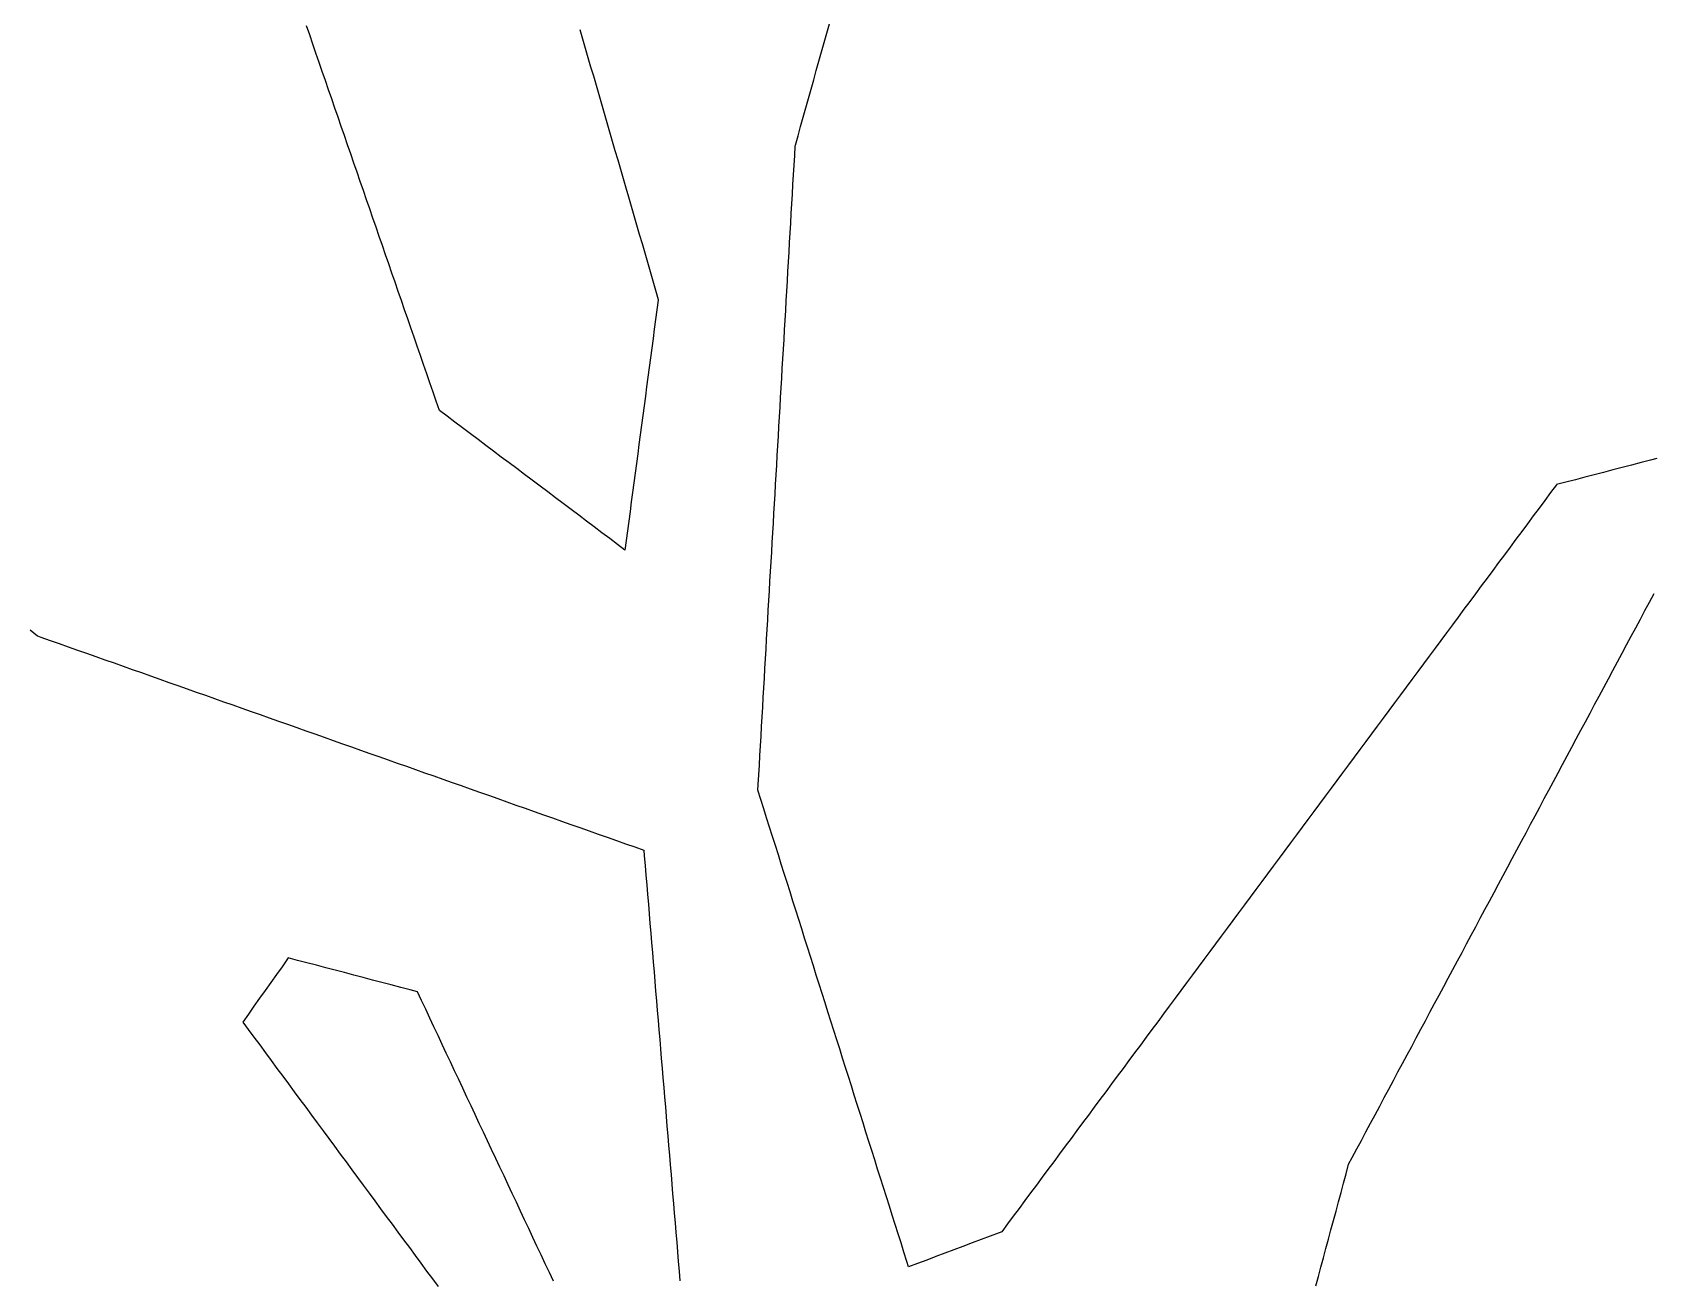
# Model space of a CAD drawing. Header units: millimetres. Extents: x 230 to 3347, y 514 to 5196.
# Drawn here: x 1522.8 to 1689.9, y 4788.5 to 4917.3 of the extents above; entities that cross this region are included whole.
import ezdxf

# ---------------------------------------------------------------- set-up
doc = ezdxf.new("R2010")
doc.units = ezdxf.units.MM
doc.layers.add('ALL_ISLANDS', color=7, linetype='Continuous')
doc.layers.add('OUTLINE_ISLAND_01', color=7, linetype='Continuous')

msp = doc.modelspace()

# ---------------------------------------------------------------- linework, layer by layer
at = {"layer": 'ALL_ISLANDS'}
for points in [[(1579.2922, 4917.6099), (1579.5712, 4916.6496), (1579.8503, 4915.6893), (1580.1293, 4914.729), (1580.4083, 4913.7687), (1580.6873, 4912.8084), (1580.9663, 4911.8482), (1581.2454, 4910.8879), (1581.5244, 4909.9276), (1581.8034, 4908.9673), (1582.0824, 4908.007), (1582.3615, 4907.0467), (1582.6405, 4906.0865), (1582.9195, 4905.1262), (1583.1985, 4904.1659), (1583.4776, 4903.2056), (1583.7566, 4902.2453), (1584.0356, 4901.285), (1584.3146, 4900.3247), (1584.5937, 4899.3645), (1584.8727, 4898.4042), (1585.1517, 4897.4439), (1585.4307, 4896.4836), (1585.7097, 4895.5233), (1585.9888, 4894.563), (1586.2678, 4893.6028), (1586.5468, 4892.6425), (1586.8258, 4891.6822), (1587.1049, 4890.7219), (1587.3839, 4889.7616), (1587.3719, 4889.6713), (1587.2402, 4888.68), (1587.1084, 4887.6887), (1586.9767, 4886.6974), (1586.845, 4885.7061), (1586.7133, 4884.7148), (1586.5815, 4883.7236), (1586.4498, 4882.7323), (1586.3181, 4881.741), (1586.1864, 4880.7497), (1586.0546, 4879.7584), (1585.9229, 4878.7671), (1585.7912, 4877.7758), (1585.6595, 4876.7846), (1585.5277, 4875.7933), (1585.396, 4874.802), (1585.2643, 4873.8107), (1585.1326, 4872.8194), (1585.0009, 4871.8281), (1584.8691, 4870.8368), (1584.7374, 4869.8455), (1584.6057, 4868.8543), (1584.474, 4867.863), (1584.3422, 4866.8717), (1584.2105, 4865.8804), (1584.0788, 4864.8891), (1583.9471, 4863.8978), (1583.1771, 4864.4771), (1582.378, 4865.0783), (1581.5788, 4865.6794), (1580.7797, 4866.2806), (1579.9806, 4866.8818), (1579.1815, 4867.483), (1578.3824, 4868.0842), (1577.5833, 4868.6853), (1576.7842, 4869.2865), (1575.985, 4869.8877), (1575.1859, 4870.4889), (1574.3868, 4871.0901), (1573.5877, 4871.6912), (1572.7886, 4872.2924), (1571.9895, 4872.8936), (1571.1904, 4873.4948), (1570.3912, 4874.0959), (1569.5921, 4874.6971), (1568.793, 4875.2983), (1567.9939, 4875.8995), (1567.1948, 4876.5007), (1566.3957, 4877.1018), (1565.5965, 4877.703), (1564.7974, 4878.3042), (1564.4723, 4879.2451), (1564.1457, 4880.1903), (1563.8191, 4881.1354), (1563.4925, 4882.0806), (1563.1659, 4883.0258), (1562.8393, 4883.9709), (1562.5127, 4884.9161), (1562.1861, 4885.8613), (1561.8595, 4886.8064), (1561.5329, 4887.7516), (1561.2063, 4888.6967), (1560.8797, 4889.6419), (1560.5531, 4890.5871), (1560.2265, 4891.5322), (1559.8999, 4892.4774), (1559.5733, 4893.4226), (1559.2467, 4894.3677), (1558.9201, 4895.3129), (1558.5935, 4896.258), (1558.2669, 4897.2032), (1557.9403, 4898.1484), (1557.6137, 4899.0935), (1557.2871, 4900.0387), (1556.9605, 4900.9839), (1556.6339, 4901.929), (1556.3073, 4902.8742), (1555.9807, 4903.8193), (1555.6541, 4904.7645), (1555.3275, 4905.7097), (1555.0009, 4906.6548), (1554.6743, 4907.6), (1554.3477, 4908.5452), (1554.0211, 4909.4903), (1553.6945, 4910.4355), (1553.3679, 4911.3806), (1553.0413, 4912.3258), (1552.7147, 4913.271), (1552.3881, 4914.2161), (1552.0615, 4915.1613), (1551.7349, 4916.1065), (1551.4083, 4917.0516), (1551.0817, 4917.9968)], [(1690.445, 4873.3343), (1689.7901, 4873.1644), (1688.8221, 4872.9134), (1687.8541, 4872.6623), (1686.8862, 4872.4112), (1685.9182, 4872.1601), (1684.9502, 4871.909), (1683.9823, 4871.6579), (1683.0143, 4871.4068), (1682.0463, 4871.1557), (1681.0784, 4870.9047), (1680.1104, 4870.6536), (1680.0871, 4870.6222), (1679.4908, 4869.8194), (1678.8944, 4869.0167), (1678.2981, 4868.214), (1677.7017, 4867.4112), (1677.1054, 4866.6085), (1676.5091, 4865.8058), (1675.9127, 4865.003), (1675.3164, 4864.2003), (1674.72, 4863.3976), (1674.1237, 4862.5949), (1673.5274, 4861.7921), (1672.931, 4860.9894), (1672.3347, 4860.1867), (1671.7384, 4859.3839), (1671.142, 4858.5812), (1670.5457, 4857.7785), (1669.9493, 4856.9757), (1669.353, 4856.173), (1668.7567, 4855.3703), (1668.1603, 4854.5675), (1667.564, 4853.7648), (1666.9676, 4852.9621), (1666.3713, 4852.1593), (1665.775, 4851.3566), (1665.1786, 4850.5539), (1664.5823, 4849.7511), (1663.9859, 4848.9484), (1663.3896, 4848.1457), (1662.7933, 4847.3429), (1662.1969, 4846.5402), (1661.6006, 4845.7375), (1661.0043, 4844.9347), (1660.4079, 4844.132), (1659.8116, 4843.3293), (1659.2152, 4842.5265), (1658.6189, 4841.7238), (1658.0226, 4840.9211), (1657.4262, 4840.1183), (1656.8299, 4839.3156), (1656.2335, 4838.5129), (1655.6372, 4837.7101), (1655.0409, 4836.9074), (1654.4445, 4836.1047), (1653.8482, 4835.3019), (1653.2518, 4834.4992), (1652.6555, 4833.6965), (1652.0592, 4832.8937), (1651.4628, 4832.091), (1650.8665, 4831.2883), (1650.2701, 4830.4855), (1649.6738, 4829.6828), (1649.0775, 4828.8801), (1648.4811, 4828.0773), (1647.8848, 4827.2746), (1647.2885, 4826.4719), (1646.6921, 4825.6691), (1646.0958, 4824.8664), (1645.4994, 4824.0637), (1644.9031, 4823.2609), (1644.3068, 4822.4582), (1643.7104, 4821.6555), (1643.1141, 4820.8528), (1642.5177, 4820.05), (1641.9214, 4819.2473), (1641.3251, 4818.4446), (1640.7287, 4817.6418), (1640.1324, 4816.8391), (1639.536, 4816.0364), (1638.9397, 4815.2336), (1638.3434, 4814.4309), (1637.747, 4813.6282), (1637.1507, 4812.8254), (1636.5544, 4812.0227), (1635.958, 4811.22), (1635.3617, 4810.4172), (1634.7653, 4809.6145), (1634.169, 4808.8118), (1633.5727, 4808.009), (1632.9763, 4807.2063), (1632.38, 4806.4036), (1631.7836, 4805.6008), (1631.1873, 4804.7981), (1630.591, 4803.9954), (1629.9946, 4803.1926), (1629.3983, 4802.3899), (1628.8019, 4801.5872), (1628.2056, 4800.7844), (1627.6093, 4799.9817), (1627.0129, 4799.179), (1626.4166, 4798.3762), (1625.8202, 4797.5735), (1625.2239, 4796.7708), (1624.6276, 4795.968), (1624.0312, 4795.1653), (1623.4349, 4794.3626), (1622.8386, 4793.5598), (1622.5801, 4793.4624), (1621.6444, 4793.1096), (1620.7087, 4792.7569), (1619.773, 4792.4041), (1618.8373, 4792.0513), (1617.9016, 4791.6986), (1616.9659, 4791.3458), (1616.0301, 4790.993), (1615.0944, 4790.6403), (1614.1587, 4790.2875), (1613.223, 4789.9347), (1613.0472, 4790.4906), (1612.7457, 4791.444), (1612.4442, 4792.3975), (1612.1427, 4793.351), (1611.8412, 4794.3044), (1611.5397, 4795.2579), (1611.2382, 4796.2113), (1610.9367, 4797.1648), (1610.6352, 4798.1183), (1610.3337, 4799.0717), (1610.0322, 4800.0252), (1609.7307, 4800.9787), (1609.4292, 4801.9321), (1609.1277, 4802.8856), (1608.8262, 4803.8391), (1608.5247, 4804.7925), (1608.2232, 4805.746), (1607.9217, 4806.6995), (1607.6202, 4807.6529), (1607.3187, 4808.6064), (1607.0172, 4809.5599), (1606.7157, 4810.5133), (1606.4142, 4811.4668), (1606.1127, 4812.4203), (1605.8112, 4813.3737), (1605.5097, 4814.3272), (1605.2082, 4815.2807), (1604.9067, 4816.2341), (1604.6052, 4817.1876), (1604.3037, 4818.1411), (1604.0022, 4819.0945), (1603.7007, 4820.048), (1603.3992, 4821.0014), (1603.0976, 4821.9549), (1602.7961, 4822.9084), (1602.4946, 4823.8618), (1602.1931, 4824.8153), (1601.8916, 4825.7688), (1601.5901, 4826.7222), (1601.2886, 4827.6757), (1600.9871, 4828.6292), (1600.6856, 4829.5826), (1600.3841, 4830.5361), (1600.0826, 4831.4896), (1599.7811, 4832.443), (1599.4796, 4833.3965), (1599.1781, 4834.35), (1598.8766, 4835.3034), (1598.5751, 4836.2569), (1598.2736, 4837.2104), (1597.9721, 4838.1638), (1597.6706, 4839.1173), (1597.7049, 4839.7084), (1597.7627, 4840.7067), (1597.8206, 4841.705), (1597.8785, 4842.7033), (1597.9364, 4843.7017), (1597.9943, 4844.7), (1598.0522, 4845.6983), (1598.11, 4846.6966), (1598.1679, 4847.695), (1598.2258, 4848.6933), (1598.2837, 4849.6916), (1598.3416, 4850.6899), (1598.3994, 4851.6883), (1598.4573, 4852.6866), (1598.5152, 4853.6849), (1598.5731, 4854.6832), (1598.631, 4855.6815), (1598.6888, 4856.6799), (1598.7467, 4857.6782), (1598.8046, 4858.6765), (1598.8625, 4859.6748), (1598.9204, 4860.6732), (1598.9783, 4861.6715), (1599.0361, 4862.6698), (1599.094, 4863.6681), (1599.1519, 4864.6665), (1599.2098, 4865.6648), (1599.2677, 4866.6631), (1599.3255, 4867.6614), (1599.3834, 4868.6598), (1599.4413, 4869.6581), (1599.4992, 4870.6564), (1599.5571, 4871.6547), (1599.6149, 4872.653), (1599.6728, 4873.6514), (1599.7307, 4874.6497), (1599.7886, 4875.648), (1599.8465, 4876.6463), (1599.9044, 4877.6447), (1599.9622, 4878.643), (1600.0201, 4879.6413), (1600.078, 4880.6396), (1600.1359, 4881.638), (1600.1938, 4882.6363), (1600.2516, 4883.6346), (1600.3095, 4884.6329), (1600.3674, 4885.6313), (1600.4253, 4886.6296), (1600.4832, 4887.6279), (1600.541, 4888.6262), (1600.5989, 4889.6245), (1600.6568, 4890.6229), (1600.7147, 4891.6212), (1600.7726, 4892.6195), (1600.8305, 4893.6178), (1600.8883, 4894.6162), (1600.9462, 4895.6145), (1601.0041, 4896.6128), (1601.062, 4897.6111), (1601.1199, 4898.6095), (1601.1777, 4899.6078), (1601.2356, 4900.6061), (1601.2935, 4901.6044), (1601.3514, 4902.6028), (1601.4093, 4903.6011), (1601.4672, 4904.5994), (1601.525, 4905.5977), (1601.5441, 4905.6657), (1601.8136, 4906.6287), (1602.0831, 4907.5917), (1602.3526, 4908.5547), (1602.6221, 4909.5177), (1602.8917, 4910.4807), (1603.1612, 4911.4437), (1603.4307, 4912.4067), (1603.7002, 4913.3697), (1603.9697, 4914.3326), (1604.2393, 4915.2956), (1604.5088, 4916.2586), (1604.7783, 4917.2216), (1605.0478, 4918.1846)], [(1655.2656, 4787.9612), (1655.5249, 4788.927), (1655.7843, 4789.8928), (1656.0437, 4790.8586), (1656.303, 4791.8243), (1656.5624, 4792.7901), (1656.8218, 4793.7559), (1657.0812, 4794.7217), (1657.3405, 4795.6875), (1657.5999, 4796.6532), (1657.8593, 4797.619), (1658.1186, 4798.5848), (1658.378, 4799.5506), (1658.6374, 4800.5163), (1659.0169, 4801.2252), (1659.4889, 4802.1068), (1659.9609, 4802.9884), (1660.4329, 4803.87), (1660.905, 4804.7516), (1661.377, 4805.6332), (1661.849, 4806.5148), (1662.321, 4807.3963), (1662.793, 4808.2779), (1663.265, 4809.1595), (1663.737, 4810.0411), (1664.209, 4810.9227), (1664.6811, 4811.8043), (1665.1531, 4812.6859), (1665.6251, 4813.5675), (1666.0971, 4814.4491), (1666.5691, 4815.3307), (1667.0411, 4816.2123), (1667.5131, 4817.0939), (1667.9851, 4817.9755), (1668.4572, 4818.857), (1668.9292, 4819.7386), (1669.4012, 4820.6202), (1669.8732, 4821.5018), (1670.3452, 4822.3834), (1670.8172, 4823.265), (1671.2892, 4824.1466), (1671.7612, 4825.0282), (1672.2333, 4825.9098), (1672.7053, 4826.7914), (1673.1773, 4827.673), (1673.6493, 4828.5546), (1674.1213, 4829.4361), (1674.5933, 4830.3177), (1675.0653, 4831.1993), (1675.5373, 4832.0809), (1676.0093, 4832.9625), (1676.4814, 4833.8441), (1676.9534, 4834.7257), (1677.4254, 4835.6073), (1677.8974, 4836.4889), (1678.3694, 4837.3705), (1678.8414, 4838.2521), (1679.3134, 4839.1337), (1679.7854, 4840.0153), (1680.2575, 4840.8968), (1680.7295, 4841.7784), (1681.2015, 4842.66), (1681.6735, 4843.5416), (1682.1455, 4844.4232), (1682.6175, 4845.3048), (1683.0895, 4846.1864), (1683.5615, 4847.068), (1684.0336, 4847.9496), (1684.5056, 4848.8312), (1684.9776, 4849.7128), (1685.4496, 4850.5944), (1685.9216, 4851.476), (1686.3936, 4852.3575), (1686.8656, 4853.2391), (1687.3376, 4854.1207), (1687.8096, 4855.0023), (1688.2817, 4855.8839), (1688.7537, 4856.7655), (1689.2257, 4857.6471), (1689.6977, 4858.5287), (1690.1697, 4859.4103)], [(1522.5571, 4855.6718), (1523.3239, 4855.0299), (1523.6696, 4854.9078), (1524.6125, 4854.5748), (1525.5554, 4854.2417), (1526.4983, 4853.9086), (1527.4412, 4853.5756), (1528.3841, 4853.2425), (1529.3271, 4852.9095), (1530.27, 4852.5764), (1531.2129, 4852.2434), (1532.1558, 4851.9103), (1533.0987, 4851.5772), (1534.0416, 4851.2442), (1534.9845, 4850.9111), (1535.9274, 4850.5781), (1536.8703, 4850.245), (1537.8132, 4849.912), (1538.7561, 4849.5789), (1539.699, 4849.2458), (1540.6419, 4848.9128), (1541.5848, 4848.5797), (1542.5277, 4848.2467), (1543.4707, 4847.9136), (1544.4136, 4847.5806), (1545.3565, 4847.2475), (1546.2994, 4846.9144), (1547.2423, 4846.5814), (1548.1852, 4846.2483), (1549.1281, 4845.9153), (1550.071, 4845.5822), (1551.0139, 4845.2492), (1551.9568, 4844.9161), (1552.8997, 4844.583), (1553.8426, 4844.25), (1554.7855, 4843.9169), (1555.7284, 4843.5839), (1556.6713, 4843.2508), (1557.6143, 4842.9178), (1558.5572, 4842.5847), (1559.5001, 4842.2516), (1560.443, 4841.9186), (1561.3859, 4841.5855), (1562.3288, 4841.2525), (1563.2717, 4840.9194), (1564.2146, 4840.5864), (1565.1575, 4840.2533), (1566.1004, 4839.9203), (1567.0433, 4839.5872), (1567.9862, 4839.2541), (1568.9291, 4838.9211), (1569.872, 4838.588), (1570.815, 4838.255), (1571.7579, 4837.9219), (1572.7008, 4837.5889), (1573.6437, 4837.2558), (1574.5866, 4836.9227), (1575.5295, 4836.5897), (1576.4724, 4836.2566), (1577.4153, 4835.9236), (1578.3582, 4835.5905), (1579.3011, 4835.2575), (1580.244, 4834.9244), (1581.1869, 4834.5913), (1582.1298, 4834.2583), (1583.0727, 4833.9252), (1584.0156, 4833.5922), (1584.9586, 4833.2591), (1585.9015, 4832.9261), (1585.9502, 4832.3442), (1586.0338, 4831.3477), (1586.1173, 4830.3512), (1586.2009, 4829.3547), (1586.2844, 4828.3582), (1586.368, 4827.3617), (1586.4515, 4826.3652), (1586.5351, 4825.3687), (1586.6186, 4824.3722), (1586.7022, 4823.3757), (1586.7857, 4822.3791), (1586.8693, 4821.3826), (1586.9528, 4820.3861), (1587.0364, 4819.3896), (1587.1199, 4818.3931), (1587.2034, 4817.3966), (1587.287, 4816.4001), (1587.3705, 4815.4036), (1587.4541, 4814.4071), (1587.5376, 4813.4106), (1587.6212, 4812.4141), (1587.7047, 4811.4176), (1587.7883, 4810.4211), (1587.8718, 4809.4246), (1587.9554, 4808.4281), (1588.0389, 4807.4316), (1588.1225, 4806.4351), (1588.206, 4805.4386), (1588.2896, 4804.4421), (1588.3731, 4803.4456), (1588.4567, 4802.4491), (1588.5402, 4801.4526), (1588.6237, 4800.4561), (1588.7073, 4799.4596), (1588.7908, 4798.4631), (1588.8744, 4797.4666), (1588.9579, 4796.4701), (1589.0415, 4795.4735), (1589.125, 4794.477), (1589.2086, 4793.4805), (1589.2921, 4792.484), (1589.3757, 4791.4875), (1589.4592, 4790.491), (1589.5428, 4789.4945), (1589.6263, 4788.498)], [(1576.5729, 4788.4537), (1576.1474, 4789.3586), (1575.722, 4790.2636), (1575.2965, 4791.1686), (1574.871, 4792.0736), (1574.4456, 4792.9785), (1574.0201, 4793.8835), (1573.5947, 4794.7885), (1573.1692, 4795.6935), (1572.7437, 4796.5985), (1572.3183, 4797.5034), (1571.8928, 4798.4084), (1571.4674, 4799.3134), (1571.0419, 4800.2184), (1570.6164, 4801.1233), (1570.191, 4802.0283), (1569.7655, 4802.9333), (1569.3401, 4803.8383), (1568.9146, 4804.7432), (1568.4891, 4805.6482), (1568.0637, 4806.5532), (1567.6382, 4807.4582), (1567.2128, 4808.3632), (1566.7873, 4809.2681), (1566.3618, 4810.1731), (1565.9364, 4811.0781), (1565.5109, 4811.9831), (1565.0855, 4812.888), (1564.66, 4813.793), (1564.2345, 4814.698), (1563.8091, 4815.603), (1563.3836, 4816.5079), (1562.9582, 4817.4129), (1562.5327, 4818.3179), (1561.7708, 4818.5175), (1560.8034, 4818.7709), (1559.8361, 4819.0242), (1558.8687, 4819.2776), (1557.9014, 4819.531), (1556.934, 4819.7844), (1555.9666, 4820.0378), (1554.9993, 4820.2912), (1554.0319, 4820.5446), (1553.0645, 4820.798), (1552.0972, 4821.0514), (1551.1298, 4821.3048), (1550.1624, 4821.5581), (1549.1951, 4821.8115), (1549.1321, 4821.7228), (1548.5535, 4820.9072), (1547.9749, 4820.0916), (1547.3962, 4819.276), (1546.8176, 4818.4604), (1546.239, 4817.6448), (1545.6604, 4816.8292), (1545.0818, 4816.0136), (1544.5031, 4815.198), (1545.0628, 4814.4402), (1545.6569, 4813.6358), (1546.251, 4812.8314), (1546.8451, 4812.027), (1547.4392, 4811.2226), (1548.0333, 4810.4182), (1548.6274, 4809.6139), (1549.2214, 4808.8095), (1549.8155, 4808.0051), (1550.4096, 4807.2007), (1551.0037, 4806.3963), (1551.5978, 4805.5919), (1552.1919, 4804.7875), (1552.786, 4803.9831), (1553.3801, 4803.1787), (1553.9742, 4802.3743), (1554.5683, 4801.5699), (1555.1624, 4800.7655), (1555.7565, 4799.9611), (1556.3505, 4799.1567), (1556.9446, 4798.3523), (1557.5387, 4797.5479), (1558.1328, 4796.7435), (1558.7269, 4795.9391), (1559.321, 4795.1347), (1559.9151, 4794.3303), (1560.5092, 4793.5259), (1561.1033, 4792.7215), (1561.6974, 4791.9171), (1562.2915, 4791.1127), (1562.8856, 4790.3083), (1563.4796, 4789.5039), (1564.0737, 4788.6995), (1564.6678, 4787.8951)]]:
    msp.add_lwpolyline(points, dxfattribs=at)
at = {"layer": 'OUTLINE_ISLAND_01'}
for points in [[(1579.2922, 4917.6099), (1579.5712, 4916.6496), (1579.8503, 4915.6893), (1580.1293, 4914.729), (1580.4083, 4913.7687), (1580.6873, 4912.8084), (1580.9663, 4911.8482), (1581.2454, 4910.8879), (1581.5244, 4909.9276), (1581.8034, 4908.9673), (1582.0824, 4908.007), (1582.3615, 4907.0467), (1582.6405, 4906.0865), (1582.9195, 4905.1262), (1583.1985, 4904.1659), (1583.4776, 4903.2056), (1583.7566, 4902.2453), (1584.0356, 4901.285), (1584.3146, 4900.3247), (1584.5937, 4899.3645), (1584.8727, 4898.4042), (1585.1517, 4897.4439), (1585.4307, 4896.4836), (1585.7097, 4895.5233), (1585.9888, 4894.563), (1586.2678, 4893.6028), (1586.5468, 4892.6425), (1586.8258, 4891.6822), (1587.1049, 4890.7219), (1587.3839, 4889.7616), (1587.3719, 4889.6713), (1587.2402, 4888.68), (1587.1084, 4887.6887), (1586.9767, 4886.6974), (1586.845, 4885.7061), (1586.7133, 4884.7148), (1586.5815, 4883.7236), (1586.4498, 4882.7323), (1586.3181, 4881.741), (1586.1864, 4880.7497), (1586.0546, 4879.7584), (1585.9229, 4878.7671), (1585.7912, 4877.7758), (1585.6595, 4876.7846), (1585.5277, 4875.7933), (1585.396, 4874.802), (1585.2643, 4873.8107), (1585.1326, 4872.8194), (1585.0009, 4871.8281), (1584.8691, 4870.8368), (1584.7374, 4869.8455), (1584.6057, 4868.8543), (1584.474, 4867.863), (1584.3422, 4866.8717), (1584.2105, 4865.8804), (1584.0788, 4864.8891), (1583.9471, 4863.8978), (1583.1771, 4864.4771), (1582.378, 4865.0783), (1581.5788, 4865.6794), (1580.7797, 4866.2806), (1579.9806, 4866.8818), (1579.1815, 4867.483), (1578.3824, 4868.0842), (1577.5833, 4868.6853), (1576.7842, 4869.2865), (1575.985, 4869.8877), (1575.1859, 4870.4889), (1574.3868, 4871.0901), (1573.5877, 4871.6912), (1572.7886, 4872.2924), (1571.9895, 4872.8936), (1571.1904, 4873.4948), (1570.3912, 4874.0959), (1569.5921, 4874.6971), (1568.793, 4875.2983), (1567.9939, 4875.8995), (1567.1948, 4876.5007), (1566.3957, 4877.1018), (1565.5965, 4877.703), (1564.7974, 4878.3042), (1564.4723, 4879.2451), (1564.1457, 4880.1903), (1563.8191, 4881.1354), (1563.4925, 4882.0806), (1563.1659, 4883.0258), (1562.8393, 4883.9709), (1562.5127, 4884.9161), (1562.1861, 4885.8613), (1561.8595, 4886.8064), (1561.5329, 4887.7516), (1561.2063, 4888.6967), (1560.8797, 4889.6419), (1560.5531, 4890.5871), (1560.2265, 4891.5322), (1559.8999, 4892.4774), (1559.5733, 4893.4226), (1559.2467, 4894.3677), (1558.9201, 4895.3129), (1558.5935, 4896.258), (1558.2669, 4897.2032), (1557.9403, 4898.1484), (1557.6137, 4899.0935), (1557.2871, 4900.0387), (1556.9605, 4900.9839), (1556.6339, 4901.929), (1556.3073, 4902.8742), (1555.9807, 4903.8193), (1555.6541, 4904.7645), (1555.3275, 4905.7097), (1555.0009, 4906.6548), (1554.6743, 4907.6), (1554.3477, 4908.5452), (1554.0211, 4909.4903), (1553.6945, 4910.4355), (1553.3679, 4911.3806), (1553.0413, 4912.3258), (1552.7147, 4913.271), (1552.3881, 4914.2161), (1552.0615, 4915.1613), (1551.7349, 4916.1065), (1551.4083, 4917.0516), (1551.0817, 4917.9968)], [(1690.445, 4873.3343), (1689.7901, 4873.1644), (1688.8221, 4872.9134), (1687.8541, 4872.6623), (1686.8862, 4872.4112), (1685.9182, 4872.1601), (1684.9502, 4871.909), (1683.9823, 4871.6579), (1683.0143, 4871.4068), (1682.0463, 4871.1557), (1681.0784, 4870.9047), (1680.1104, 4870.6536), (1680.0871, 4870.6222), (1679.4908, 4869.8194), (1678.8944, 4869.0167), (1678.2981, 4868.214), (1677.7017, 4867.4112), (1677.1054, 4866.6085), (1676.5091, 4865.8058), (1675.9127, 4865.003), (1675.3164, 4864.2003), (1674.72, 4863.3976), (1674.1237, 4862.5949), (1673.5274, 4861.7921), (1672.931, 4860.9894), (1672.3347, 4860.1867), (1671.7384, 4859.3839), (1671.142, 4858.5812), (1670.5457, 4857.7785), (1669.9493, 4856.9757), (1669.353, 4856.173), (1668.7567, 4855.3703), (1668.1603, 4854.5675), (1667.564, 4853.7648), (1666.9676, 4852.9621), (1666.3713, 4852.1593), (1665.775, 4851.3566), (1665.1786, 4850.5539), (1664.5823, 4849.7511), (1663.9859, 4848.9484), (1663.3896, 4848.1457), (1662.7933, 4847.3429), (1662.1969, 4846.5402), (1661.6006, 4845.7375), (1661.0043, 4844.9347), (1660.4079, 4844.132), (1659.8116, 4843.3293), (1659.2152, 4842.5265), (1658.6189, 4841.7238), (1658.0226, 4840.9211), (1657.4262, 4840.1183), (1656.8299, 4839.3156), (1656.2335, 4838.5129), (1655.6372, 4837.7101), (1655.0409, 4836.9074), (1654.4445, 4836.1047), (1653.8482, 4835.3019), (1653.2518, 4834.4992), (1652.6555, 4833.6965), (1652.0592, 4832.8937), (1651.4628, 4832.091), (1650.8665, 4831.2883), (1650.2701, 4830.4855), (1649.6738, 4829.6828), (1649.0775, 4828.8801), (1648.4811, 4828.0773), (1647.8848, 4827.2746), (1647.2885, 4826.4719), (1646.6921, 4825.6691), (1646.0958, 4824.8664), (1645.4994, 4824.0637), (1644.9031, 4823.2609), (1644.3068, 4822.4582), (1643.7104, 4821.6555), (1643.1141, 4820.8528), (1642.5177, 4820.05), (1641.9214, 4819.2473), (1641.3251, 4818.4446), (1640.7287, 4817.6418), (1640.1324, 4816.8391), (1639.536, 4816.0364), (1638.9397, 4815.2336), (1638.3434, 4814.4309), (1637.747, 4813.6282), (1637.1507, 4812.8254), (1636.5544, 4812.0227), (1635.958, 4811.22), (1635.3617, 4810.4172), (1634.7653, 4809.6145), (1634.169, 4808.8118), (1633.5727, 4808.009), (1632.9763, 4807.2063), (1632.38, 4806.4036), (1631.7836, 4805.6008), (1631.1873, 4804.7981), (1630.591, 4803.9954), (1629.9946, 4803.1926), (1629.3983, 4802.3899), (1628.8019, 4801.5872), (1628.2056, 4800.7844), (1627.6093, 4799.9817), (1627.0129, 4799.179), (1626.4166, 4798.3762), (1625.8202, 4797.5735), (1625.2239, 4796.7708), (1624.6276, 4795.968), (1624.0312, 4795.1653), (1623.4349, 4794.3626), (1622.8386, 4793.5598), (1622.5801, 4793.4624), (1621.6444, 4793.1096), (1620.7087, 4792.7569), (1619.773, 4792.4041), (1618.8373, 4792.0513), (1617.9016, 4791.6986), (1616.9659, 4791.3458), (1616.0301, 4790.993), (1615.0944, 4790.6403), (1614.1587, 4790.2875), (1613.223, 4789.9347), (1613.0472, 4790.4906), (1612.7457, 4791.444), (1612.4442, 4792.3975), (1612.1427, 4793.351), (1611.8412, 4794.3044), (1611.5397, 4795.2579), (1611.2382, 4796.2113), (1610.9367, 4797.1648), (1610.6352, 4798.1183), (1610.3337, 4799.0717), (1610.0322, 4800.0252), (1609.7307, 4800.9787), (1609.4292, 4801.9321), (1609.1277, 4802.8856), (1608.8262, 4803.8391), (1608.5247, 4804.7925), (1608.2232, 4805.746), (1607.9217, 4806.6995), (1607.6202, 4807.6529), (1607.3187, 4808.6064), (1607.0172, 4809.5599), (1606.7157, 4810.5133), (1606.4142, 4811.4668), (1606.1127, 4812.4203), (1605.8112, 4813.3737), (1605.5097, 4814.3272), (1605.2082, 4815.2807), (1604.9067, 4816.2341), (1604.6052, 4817.1876), (1604.3037, 4818.1411), (1604.0022, 4819.0945), (1603.7007, 4820.048), (1603.3992, 4821.0014), (1603.0976, 4821.9549), (1602.7961, 4822.9084), (1602.4946, 4823.8618), (1602.1931, 4824.8153), (1601.8916, 4825.7688), (1601.5901, 4826.7222), (1601.2886, 4827.6757), (1600.9871, 4828.6292), (1600.6856, 4829.5826), (1600.3841, 4830.5361), (1600.0826, 4831.4896), (1599.7811, 4832.443), (1599.4796, 4833.3965), (1599.1781, 4834.35), (1598.8766, 4835.3034), (1598.5751, 4836.2569), (1598.2736, 4837.2104), (1597.9721, 4838.1638), (1597.6706, 4839.1173), (1597.7049, 4839.7084), (1597.7627, 4840.7067), (1597.8206, 4841.705), (1597.8785, 4842.7033), (1597.9364, 4843.7017), (1597.9943, 4844.7), (1598.0522, 4845.6983), (1598.11, 4846.6966), (1598.1679, 4847.695), (1598.2258, 4848.6933), (1598.2837, 4849.6916), (1598.3416, 4850.6899), (1598.3994, 4851.6883), (1598.4573, 4852.6866), (1598.5152, 4853.6849), (1598.5731, 4854.6832), (1598.631, 4855.6815), (1598.6888, 4856.6799), (1598.7467, 4857.6782), (1598.8046, 4858.6765), (1598.8625, 4859.6748), (1598.9204, 4860.6732), (1598.9783, 4861.6715), (1599.0361, 4862.6698), (1599.094, 4863.6681), (1599.1519, 4864.6665), (1599.2098, 4865.6648), (1599.2677, 4866.6631), (1599.3255, 4867.6614), (1599.3834, 4868.6598), (1599.4413, 4869.6581), (1599.4992, 4870.6564), (1599.5571, 4871.6547), (1599.6149, 4872.653), (1599.6728, 4873.6514), (1599.7307, 4874.6497), (1599.7886, 4875.648), (1599.8465, 4876.6463), (1599.9044, 4877.6447), (1599.9622, 4878.643), (1600.0201, 4879.6413), (1600.078, 4880.6396), (1600.1359, 4881.638), (1600.1938, 4882.6363), (1600.2516, 4883.6346), (1600.3095, 4884.6329), (1600.3674, 4885.6313), (1600.4253, 4886.6296), (1600.4832, 4887.6279), (1600.541, 4888.6262), (1600.5989, 4889.6245), (1600.6568, 4890.6229), (1600.7147, 4891.6212), (1600.7726, 4892.6195), (1600.8305, 4893.6178), (1600.8883, 4894.6162), (1600.9462, 4895.6145), (1601.0041, 4896.6128), (1601.062, 4897.6111), (1601.1199, 4898.6095), (1601.1777, 4899.6078), (1601.2356, 4900.6061), (1601.2935, 4901.6044), (1601.3514, 4902.6028), (1601.4093, 4903.6011), (1601.4672, 4904.5994), (1601.525, 4905.5977), (1601.5441, 4905.6657), (1601.8136, 4906.6287), (1602.0831, 4907.5917), (1602.3526, 4908.5547), (1602.6221, 4909.5177), (1602.8917, 4910.4807), (1603.1612, 4911.4437), (1603.4307, 4912.4067), (1603.7002, 4913.3697), (1603.9697, 4914.3326), (1604.2393, 4915.2956), (1604.5088, 4916.2586), (1604.7783, 4917.2216), (1605.0478, 4918.1846)], [(1655.2656, 4787.9612), (1655.5249, 4788.927), (1655.7843, 4789.8928), (1656.0437, 4790.8586), (1656.303, 4791.8243), (1656.5624, 4792.7901), (1656.8218, 4793.7559), (1657.0812, 4794.7217), (1657.3405, 4795.6875), (1657.5999, 4796.6532), (1657.8593, 4797.619), (1658.1186, 4798.5848), (1658.378, 4799.5506), (1658.6374, 4800.5163), (1659.0169, 4801.2252), (1659.4889, 4802.1068), (1659.9609, 4802.9884), (1660.4329, 4803.87), (1660.905, 4804.7516), (1661.377, 4805.6332), (1661.849, 4806.5148), (1662.321, 4807.3963), (1662.793, 4808.2779), (1663.265, 4809.1595), (1663.737, 4810.0411), (1664.209, 4810.9227), (1664.6811, 4811.8043), (1665.1531, 4812.6859), (1665.6251, 4813.5675), (1666.0971, 4814.4491), (1666.5691, 4815.3307), (1667.0411, 4816.2123), (1667.5131, 4817.0939), (1667.9851, 4817.9755), (1668.4572, 4818.857), (1668.9292, 4819.7386), (1669.4012, 4820.6202), (1669.8732, 4821.5018), (1670.3452, 4822.3834), (1670.8172, 4823.265), (1671.2892, 4824.1466), (1671.7612, 4825.0282), (1672.2333, 4825.9098), (1672.7053, 4826.7914), (1673.1773, 4827.673), (1673.6493, 4828.5546), (1674.1213, 4829.4361), (1674.5933, 4830.3177), (1675.0653, 4831.1993), (1675.5373, 4832.0809), (1676.0093, 4832.9625), (1676.4814, 4833.8441), (1676.9534, 4834.7257), (1677.4254, 4835.6073), (1677.8974, 4836.4889), (1678.3694, 4837.3705), (1678.8414, 4838.2521), (1679.3134, 4839.1337), (1679.7854, 4840.0153), (1680.2575, 4840.8968), (1680.7295, 4841.7784), (1681.2015, 4842.66), (1681.6735, 4843.5416), (1682.1455, 4844.4232), (1682.6175, 4845.3048), (1683.0895, 4846.1864), (1683.5615, 4847.068), (1684.0336, 4847.9496), (1684.5056, 4848.8312), (1684.9776, 4849.7128), (1685.4496, 4850.5944), (1685.9216, 4851.476), (1686.3936, 4852.3575), (1686.8656, 4853.2391), (1687.3376, 4854.1207), (1687.8096, 4855.0023), (1688.2817, 4855.8839), (1688.7537, 4856.7655), (1689.2257, 4857.6471), (1689.6977, 4858.5287), (1690.1697, 4859.4103)], [(1522.5571, 4855.6718), (1523.3239, 4855.0299), (1523.6696, 4854.9078), (1524.6125, 4854.5748), (1525.5554, 4854.2417), (1526.4983, 4853.9086), (1527.4412, 4853.5756), (1528.3841, 4853.2425), (1529.3271, 4852.9095), (1530.27, 4852.5764), (1531.2129, 4852.2434), (1532.1558, 4851.9103), (1533.0987, 4851.5772), (1534.0416, 4851.2442), (1534.9845, 4850.9111), (1535.9274, 4850.5781), (1536.8703, 4850.245), (1537.8132, 4849.912), (1538.7561, 4849.5789), (1539.699, 4849.2458), (1540.6419, 4848.9128), (1541.5848, 4848.5797), (1542.5277, 4848.2467), (1543.4707, 4847.9136), (1544.4136, 4847.5806), (1545.3565, 4847.2475), (1546.2994, 4846.9144), (1547.2423, 4846.5814), (1548.1852, 4846.2483), (1549.1281, 4845.9153), (1550.071, 4845.5822), (1551.0139, 4845.2492), (1551.9568, 4844.9161), (1552.8997, 4844.583), (1553.8426, 4844.25), (1554.7855, 4843.9169), (1555.7284, 4843.5839), (1556.6713, 4843.2508), (1557.6143, 4842.9178), (1558.5572, 4842.5847), (1559.5001, 4842.2516), (1560.443, 4841.9186), (1561.3859, 4841.5855), (1562.3288, 4841.2525), (1563.2717, 4840.9194), (1564.2146, 4840.5864), (1565.1575, 4840.2533), (1566.1004, 4839.9203), (1567.0433, 4839.5872), (1567.9862, 4839.2541), (1568.9291, 4838.9211), (1569.872, 4838.588), (1570.815, 4838.255), (1571.7579, 4837.9219), (1572.7008, 4837.5889), (1573.6437, 4837.2558), (1574.5866, 4836.9227), (1575.5295, 4836.5897), (1576.4724, 4836.2566), (1577.4153, 4835.9236), (1578.3582, 4835.5905), (1579.3011, 4835.2575), (1580.244, 4834.9244), (1581.1869, 4834.5913), (1582.1298, 4834.2583), (1583.0727, 4833.9252), (1584.0156, 4833.5922), (1584.9586, 4833.2591), (1585.9015, 4832.9261), (1585.9502, 4832.3442), (1586.0338, 4831.3477), (1586.1173, 4830.3512), (1586.2009, 4829.3547), (1586.2844, 4828.3582), (1586.368, 4827.3617), (1586.4515, 4826.3652), (1586.5351, 4825.3687), (1586.6186, 4824.3722), (1586.7022, 4823.3757), (1586.7857, 4822.3791), (1586.8693, 4821.3826), (1586.9528, 4820.3861), (1587.0364, 4819.3896), (1587.1199, 4818.3931), (1587.2034, 4817.3966), (1587.287, 4816.4001), (1587.3705, 4815.4036), (1587.4541, 4814.4071), (1587.5376, 4813.4106), (1587.6212, 4812.4141), (1587.7047, 4811.4176), (1587.7883, 4810.4211), (1587.8718, 4809.4246), (1587.9554, 4808.4281), (1588.0389, 4807.4316), (1588.1225, 4806.4351), (1588.206, 4805.4386), (1588.2896, 4804.4421), (1588.3731, 4803.4456), (1588.4567, 4802.4491), (1588.5402, 4801.4526), (1588.6237, 4800.4561), (1588.7073, 4799.4596), (1588.7908, 4798.4631), (1588.8744, 4797.4666), (1588.9579, 4796.4701), (1589.0415, 4795.4735), (1589.125, 4794.477), (1589.2086, 4793.4805), (1589.2921, 4792.484), (1589.3757, 4791.4875), (1589.4592, 4790.491), (1589.5428, 4789.4945), (1589.6263, 4788.498)], [(1576.5729, 4788.4537), (1576.1474, 4789.3586), (1575.722, 4790.2636), (1575.2965, 4791.1686), (1574.871, 4792.0736), (1574.4456, 4792.9785), (1574.0201, 4793.8835), (1573.5947, 4794.7885), (1573.1692, 4795.6935), (1572.7437, 4796.5985), (1572.3183, 4797.5034), (1571.8928, 4798.4084), (1571.4674, 4799.3134), (1571.0419, 4800.2184), (1570.6164, 4801.1233), (1570.191, 4802.0283), (1569.7655, 4802.9333), (1569.3401, 4803.8383), (1568.9146, 4804.7432), (1568.4891, 4805.6482), (1568.0637, 4806.5532), (1567.6382, 4807.4582), (1567.2128, 4808.3632), (1566.7873, 4809.2681), (1566.3618, 4810.1731), (1565.9364, 4811.0781), (1565.5109, 4811.9831), (1565.0855, 4812.888), (1564.66, 4813.793), (1564.2345, 4814.698), (1563.8091, 4815.603), (1563.3836, 4816.5079), (1562.9582, 4817.4129), (1562.5327, 4818.3179), (1561.7708, 4818.5175), (1560.8034, 4818.7709), (1559.8361, 4819.0242), (1558.8687, 4819.2776), (1557.9014, 4819.531), (1556.934, 4819.7844), (1555.9666, 4820.0378), (1554.9993, 4820.2912), (1554.0319, 4820.5446), (1553.0645, 4820.798), (1552.0972, 4821.0514), (1551.1298, 4821.3048), (1550.1624, 4821.5581), (1549.1951, 4821.8115), (1549.1321, 4821.7228), (1548.5535, 4820.9072), (1547.9749, 4820.0916), (1547.3962, 4819.276), (1546.8176, 4818.4604), (1546.239, 4817.6448), (1545.6604, 4816.8292), (1545.0818, 4816.0136), (1544.5031, 4815.198), (1545.0628, 4814.4402), (1545.6569, 4813.6358), (1546.251, 4812.8314), (1546.8451, 4812.027), (1547.4392, 4811.2226), (1548.0333, 4810.4182), (1548.6274, 4809.6139), (1549.2214, 4808.8095), (1549.8155, 4808.0051), (1550.4096, 4807.2007), (1551.0037, 4806.3963), (1551.5978, 4805.5919), (1552.1919, 4804.7875), (1552.786, 4803.9831), (1553.3801, 4803.1787), (1553.9742, 4802.3743), (1554.5683, 4801.5699), (1555.1624, 4800.7655), (1555.7565, 4799.9611), (1556.3505, 4799.1567), (1556.9446, 4798.3523), (1557.5387, 4797.5479), (1558.1328, 4796.7435), (1558.7269, 4795.9391), (1559.321, 4795.1347), (1559.9151, 4794.3303), (1560.5092, 4793.5259), (1561.1033, 4792.7215), (1561.6974, 4791.9171), (1562.2915, 4791.1127), (1562.8856, 4790.3083), (1563.4796, 4789.5039), (1564.0737, 4788.6995), (1564.6678, 4787.8951)]]:
    msp.add_lwpolyline(points, dxfattribs=at)

doc.saveas('drawing.dxf')
